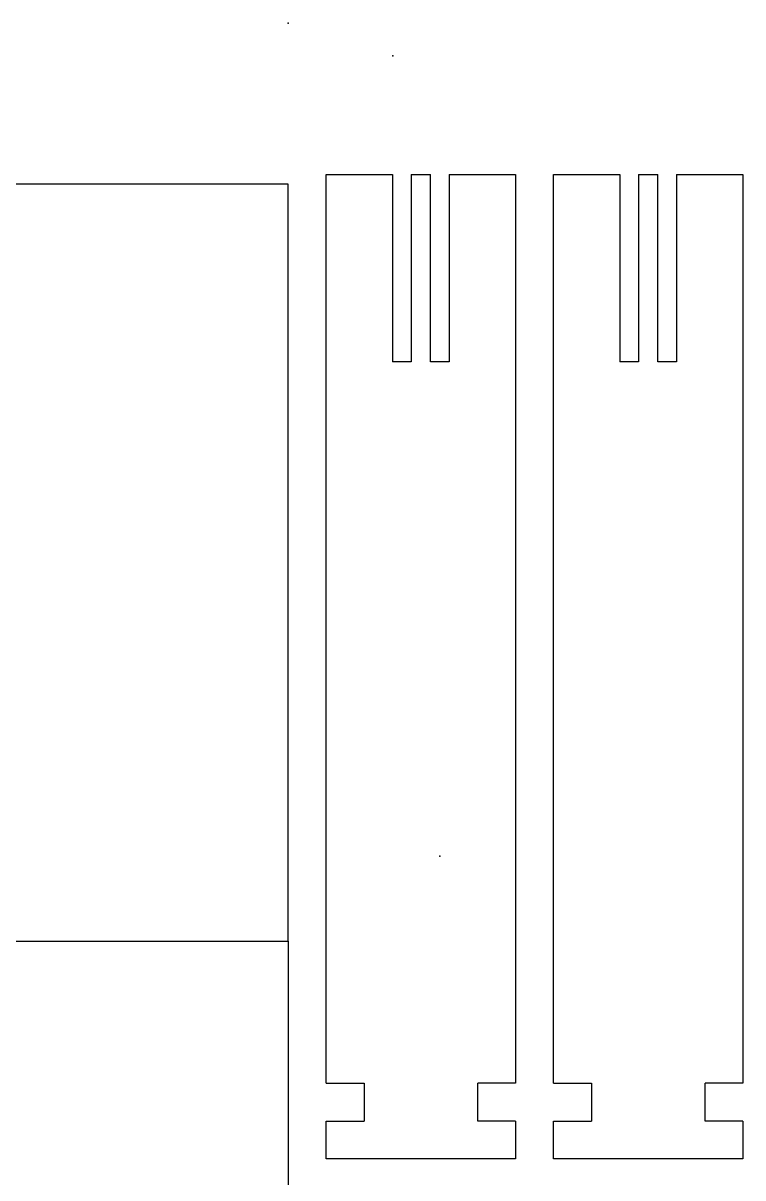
# Model space of a CAD drawing. Header units: centimetres. Extents: x -15 to 4, y -18.3 to 11.
# Drawn here: x -5.5 to 4, y -4.25 to 11 of the extents above; entities that cross this region are included whole.
import ezdxf

# ---------------------------------------------------------------- set-up
doc = ezdxf.new("R2010")
doc.units = ezdxf.units.CM
doc.header["$MEASUREMENT"] = 0
doc.layers.add('digfab課題 v2_Sketch1', color=7, linetype='Continuous')

msp = doc.modelspace()

# ---------------------------------------------------------------- linework, layer by layer
at = {"layer": 'digfab課題 v2_Sketch1'}
for p, q in [((-1.5, -3), (-1.5, 9)), ((-1.5, 9), (-0.623, 9)), ((-0.623, 9), (-0.623, 6.525)), ((-0.377, 9), (-0.122, 9)), ((-0.377, 9), (-0.377, 6.525)), ((-0.122, 6.525), (-0.122, 9)), ((0.122, 9), (1, 9)), ((0.122, 9), (0.122, 6.525)), ((1, 9), (1, -3)), ((1.5, 9), (2.377, 9)), ((1.5, -3), (1.5, 9)), ((2.377, 9), (2.377, 6.525)), ((2.623, 9), (2.623, 6.525)), ((2.623, 9), (2.877, 9)), ((2.877, 6.525), (2.877, 9)), ((3.123, 9), (4, 9)), ((3.123, 9), (3.123, 6.525)), ((4, 9), (4, -3)), ((-2, 8.875), (-15, 8.875)), ((-2, -1.125), (-2, 8.875)), ((-0.377, 6.525), (-0.623, 6.525)), ((0.122, 6.525), (-0.122, 6.525)), ((2.623, 6.525), (2.377, 6.525)), ((3.123, 6.525), (2.877, 6.525)), ((-15, -1.125), (-2, -1.125)), ((-15, -1.125), (-2, -1.125)), ((-2, -1.125), (-2, -5.125)), ((-1.5, -3), (-1, -3)), ((-1, -3), (-1, -3.5)), ((0.5, -3.5), (0.5, -3)), ((1, -3), (0.5, -3)), ((1.5, -3), (2, -3)), ((2, -3), (2, -3.5)), ((4, -3), (3.5, -3)), ((3.5, -3.5), (3.5, -3)), ((-1.5, -3.5), (-1, -3.5)), ((-1.5, -4), (-1.5, -3.5)), ((1, -3.5), (0.5, -3.5)), ((1, -3.5), (1, -4)), ((1.5, -3.5), (2, -3.5)), ((1.5, -4), (1.5, -3.5)), ((4, -3.5), (3.5, -3.5)), ((4, -3.5), (4, -4)), ((1, -4), (-1.5, -4)), ((4, -4), (1.5, -4))]:
    msp.add_line(p, q, dxfattribs=at)
for p in [(-2, 11), (-0.62, 10.567), (0, 0), (0, 0), (0, 0), (0, 0), (0, 0), (0, 0), (0, 0), (0, 0)]:
    msp.add_point(p, dxfattribs=at)

doc.saveas('drawing.dxf')
